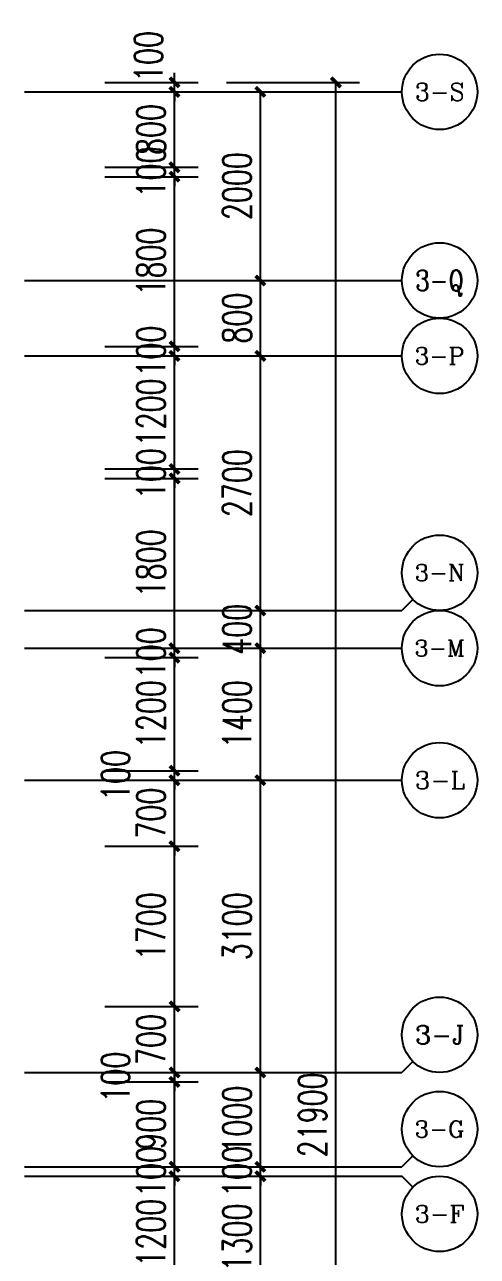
# Model space of a CAD drawing. Extents: x -59851 to 653804, y -249523 to 437614.
# Drawn here: x 5501 to 10301, y -102044 to -88981 of the extents above; entities that cross this region are included whole.
import ezdxf
from ezdxf.enums import TextEntityAlignment as Align

# ---------------------------------------------------------------- set-up
doc = ezdxf.new("R2010")
doc.units = 0
doc.header["$LTSCALE"] = 1000
doc.header["$MEASUREMENT"] = 0
for name, color, linetype in [('A-第三道尺寸线', 105, 'Continuous'), ('AXIS', 3, 'Continuous'), ('AXIS_TEXT', 7, 'Continuous')]:
    doc.layers.add(name, color=color, linetype=linetype)
doc.styles.add('_TCH_AXIS', font='COMPLEX', dxfattribs={"bigfont": 'GBCBIG'})
doc.styles.add('_TCH_DIM_T3', font='SIMPLEX.shx', dxfattribs={"width": 0.705882, "bigfont": 'GBCBIG.shx'})
doc.styles.add('COMPLEX', font='COMPLEX')
doc.dimstyles.new('_TCH_ARCH&&100', dxfattribs={"dimtxt": 297.5, "dimasz": 100, "dimexe": 250, "dimexo": 300, "dimgap": 100, "dimtad": 1, "dimdec": 0, "dimzin": 0, "dimdsep": 46, "dimtxsty": '_TCH_DIM_T3', "dimblk": 'ARCHTICK', "dimcen": 0.09, "dimclrt": 7, "dimazin": 2, "dimtfac": 1, "dimtdec": 0, "dimtix": 1, "dimtmove": 2, "dimatfit": 3, "dimfxl": 0, "dimtolj": 1, "dimtzin": 0, "dimarcsym": 0})

# ---------------------------------------------------------------- blocks, each defined once
blk = doc.blocks.new('_ArchTick')
at = {"color": 0, "linetype": 'ByBlock', "const_width": 0.4}
blk.add_lwpolyline([(-0.5, -0.5), (0.5, 0.5)], dxfattribs=at)
blk = doc.blocks.new('*D1810')
at = {"layer": 'A-第三道尺寸线', "color": 0, "lineweight": -2, "transparency": 16777216}
for p, q in [((6353, -89594), (7340, -89594)), ((7090, -89594), (7090, -89494)), ((7090, -89694), (7090, -89594)), ((6353, -89694), (7340, -89694)), ((7090, -89694), (7090, -89794))]:
    blk.add_line(p, q, dxfattribs=at)
at = {"layer": 'Defpoints', "color": 0, "transparency": 16777216}
for p in [(6053, -89594), (7090, -89594), (6053, -89694)]:
    blk.add_point(p, dxfattribs=at)
at = {"layer": 'A-第三道尺寸线', "color": 0, "lineweight": -2, "transparency": 16777216, "xscale": 100, "yscale": 100, "zscale": 100}
for p, rotation in [((7090, -89594), 270), ((7090, -89694), 90)]:
    blk.add_blockref('_ArchTick', p, dxfattribs=dict(at, rotation=rotation))
at = {"layer": 'A-第三道尺寸线', "color": 7, "transparency": 16777216, "insert": (6815, -89319), "char_height": 297.5, "attachment_point": 5, "rotation": 90, "style": '_TCH_DIM_T3'}
blk.add_mtext('\\A1;100', dxfattribs=at)
blk = doc.blocks.new('*D1811')
at = {"layer": 'A-第三道尺寸线', "color": 0, "lineweight": -2, "transparency": 16777216}
for p, q in [((6353, -89694), (7340, -89694)), ((7090, -90494), (7090, -89694)), ((6353, -90494), (7340, -90494))]:
    blk.add_line(p, q, dxfattribs=at)
at = {"layer": 'Defpoints', "color": 0, "transparency": 16777216}
for p in [(6053, -89694), (7090, -89694), (6053, -90494)]:
    blk.add_point(p, dxfattribs=at)
at = {"layer": 'A-第三道尺寸线', "color": 0, "lineweight": -2, "transparency": 16777216, "xscale": 100, "yscale": 100, "zscale": 100}
for p, rotation in [((7090, -89694), 90), ((7090, -90494), 270)]:
    blk.add_blockref('_ArchTick', p, dxfattribs=dict(at, rotation=rotation))
at = {"layer": 'A-第三道尺寸线', "color": 7, "transparency": 16777216, "insert": (6841, -90094), "char_height": 297.5, "attachment_point": 5, "rotation": 90, "style": '_TCH_DIM_T3'}
blk.add_mtext('\\A1;800', dxfattribs=at)
blk = doc.blocks.new('*D1812')
at = {"layer": 'A-第三道尺寸线', "color": 0, "lineweight": -2, "transparency": 16777216}
for p, q in [((7090, -90494), (7090, -90394)), ((6353, -90494), (7340, -90494)), ((7090, -90594), (7090, -90494)), ((6353, -90594), (7340, -90594)), ((7090, -90594), (7090, -90694))]:
    blk.add_line(p, q, dxfattribs=at)
at = {"layer": 'Defpoints', "color": 0, "transparency": 16777216}
for p in [(6053, -90494), (7090, -90494), (6053, -90594)]:
    blk.add_point(p, dxfattribs=at)
at = {"layer": 'A-第三道尺寸线', "color": 0, "lineweight": -2, "transparency": 16777216, "xscale": 100, "yscale": 100, "zscale": 100}
for p, rotation in [((7090, -90494), 270), ((7090, -90594), 90)]:
    blk.add_blockref('_ArchTick', p, dxfattribs=dict(at, rotation=rotation))
at = {"layer": 'A-第三道尺寸线', "color": 7, "transparency": 16777216, "insert": (6841, -90544), "char_height": 297.5, "attachment_point": 5, "rotation": 90, "style": '_TCH_DIM_T3'}
blk.add_mtext('\\A1;100', dxfattribs=at)
blk = doc.blocks.new('*D1813')
at = {"layer": 'A-第三道尺寸线', "color": 0, "lineweight": -2, "transparency": 16777216}
for p, q in [((6353, -90594), (7340, -90594)), ((7090, -92394), (7090, -90594)), ((6353, -92394), (7340, -92394))]:
    blk.add_line(p, q, dxfattribs=at)
at = {"layer": 'Defpoints', "color": 0, "transparency": 16777216}
for p in [(6053, -90594), (7090, -90594), (6053, -92394)]:
    blk.add_point(p, dxfattribs=at)
at = {"layer": 'A-第三道尺寸线', "color": 0, "lineweight": -2, "transparency": 16777216, "xscale": 100, "yscale": 100, "zscale": 100}
for p, rotation in [((7090, -90594), 90), ((7090, -92394), 270)]:
    blk.add_blockref('_ArchTick', p, dxfattribs=dict(at, rotation=rotation))
at = {"layer": 'A-第三道尺寸线', "color": 7, "transparency": 16777216, "insert": (6841, -91494), "char_height": 297.5, "attachment_point": 5, "rotation": 90, "style": '_TCH_DIM_T3'}
blk.add_mtext('\\A1;1800', dxfattribs=at)
blk = doc.blocks.new('*D1814')
at = {"layer": 'A-第三道尺寸线', "color": 0, "lineweight": -2, "transparency": 16777216}
for p, q in [((7090, -92394), (7090, -92294)), ((6353, -92394), (7340, -92394)), ((7090, -92494), (7090, -92394)), ((6353, -92494), (7340, -92494)), ((7090, -92494), (7090, -92594))]:
    blk.add_line(p, q, dxfattribs=at)
at = {"layer": 'Defpoints', "color": 0, "transparency": 16777216}
for p in [(6053, -92394), (7090, -92394), (6053, -92494)]:
    blk.add_point(p, dxfattribs=at)
at = {"layer": 'A-第三道尺寸线', "color": 0, "lineweight": -2, "transparency": 16777216, "xscale": 100, "yscale": 100, "zscale": 100}
for p, rotation in [((7090, -92394), 270), ((7090, -92494), 90)]:
    blk.add_blockref('_ArchTick', p, dxfattribs=dict(at, rotation=rotation))
at = {"layer": 'A-第三道尺寸线', "color": 7, "transparency": 16777216, "insert": (6841, -92444), "char_height": 297.5, "attachment_point": 5, "rotation": 90, "style": '_TCH_DIM_T3'}
blk.add_mtext('\\A1;100', dxfattribs=at)
blk = doc.blocks.new('*D1815')
at = {"layer": 'A-第三道尺寸线', "color": 0, "lineweight": -2, "transparency": 16777216}
for p, q in [((6353, -92494), (7340, -92494)), ((7090, -93694), (7090, -92494)), ((6353, -93694), (7340, -93694))]:
    blk.add_line(p, q, dxfattribs=at)
at = {"layer": 'Defpoints', "color": 0, "transparency": 16777216}
for p in [(6053, -92494), (7090, -92494), (6053, -93694)]:
    blk.add_point(p, dxfattribs=at)
at = {"layer": 'A-第三道尺寸线', "color": 0, "lineweight": -2, "transparency": 16777216, "xscale": 100, "yscale": 100, "zscale": 100}
for p, rotation in [((7090, -92494), 90), ((7090, -93694), 270)]:
    blk.add_blockref('_ArchTick', p, dxfattribs=dict(at, rotation=rotation))
at = {"layer": 'A-第三道尺寸线', "color": 7, "transparency": 16777216, "insert": (6841, -93094), "char_height": 297.5, "attachment_point": 5, "rotation": 90, "style": '_TCH_DIM_T3'}
blk.add_mtext('\\A1;1200', dxfattribs=at)
blk = doc.blocks.new('*D1816')
at = {"layer": 'A-第三道尺寸线', "color": 0, "lineweight": -2, "transparency": 16777216}
for p, q in [((7090, -93694), (7090, -93594)), ((6353, -93694), (7340, -93694)), ((7090, -93794), (7090, -93694)), ((6353, -93794), (7340, -93794)), ((7090, -93794), (7090, -93894))]:
    blk.add_line(p, q, dxfattribs=at)
at = {"layer": 'Defpoints', "color": 0, "transparency": 16777216}
for p in [(6053, -93694), (7090, -93694), (6053, -93794)]:
    blk.add_point(p, dxfattribs=at)
at = {"layer": 'A-第三道尺寸线', "color": 0, "lineweight": -2, "transparency": 16777216, "xscale": 100, "yscale": 100, "zscale": 100}
for p, rotation in [((7090, -93694), 270), ((7090, -93794), 90)]:
    blk.add_blockref('_ArchTick', p, dxfattribs=dict(at, rotation=rotation))
at = {"layer": 'A-第三道尺寸线', "color": 7, "transparency": 16777216, "insert": (6841, -93744), "char_height": 297.5, "attachment_point": 5, "rotation": 90, "style": '_TCH_DIM_T3'}
blk.add_mtext('\\A1;100', dxfattribs=at)
blk = doc.blocks.new('*D1817')
at = {"layer": 'A-第三道尺寸线', "color": 0, "lineweight": -2, "transparency": 16777216}
for p, q in [((6353, -93794), (7340, -93794)), ((7090, -95594), (7090, -93794)), ((6353, -95594), (7340, -95594))]:
    blk.add_line(p, q, dxfattribs=at)
at = {"layer": 'Defpoints', "color": 0, "transparency": 16777216}
for p in [(6053, -93794), (7090, -93794), (6053, -95594)]:
    blk.add_point(p, dxfattribs=at)
at = {"layer": 'A-第三道尺寸线', "color": 0, "lineweight": -2, "transparency": 16777216, "xscale": 100, "yscale": 100, "zscale": 100}
for p, rotation in [((7090, -93794), 90), ((7090, -95594), 270)]:
    blk.add_blockref('_ArchTick', p, dxfattribs=dict(at, rotation=rotation))
at = {"layer": 'A-第三道尺寸线', "color": 7, "transparency": 16777216, "insert": (6841, -94694), "char_height": 297.5, "attachment_point": 5, "rotation": 90, "style": '_TCH_DIM_T3'}
blk.add_mtext('\\A1;1800', dxfattribs=at)
blk = doc.blocks.new('*D1818')
at = {"layer": 'A-第三道尺寸线', "color": 0, "lineweight": -2, "transparency": 16777216}
for p, q in [((6353, -95594), (7340, -95594)), ((7090, -95594), (7090, -95494)), ((7090, -95694), (7090, -95594)), ((6353, -95694), (7340, -95694)), ((7090, -95694), (7090, -95794))]:
    blk.add_line(p, q, dxfattribs=at)
at = {"layer": 'Defpoints', "color": 0, "transparency": 16777216}
for p in [(6053, -95594), (7090, -95594), (6053, -95694)]:
    blk.add_point(p, dxfattribs=at)
at = {"layer": 'A-第三道尺寸线', "color": 0, "lineweight": -2, "transparency": 16777216, "xscale": 100, "yscale": 100, "zscale": 100}
for p, rotation in [((7090, -95594), 270), ((7090, -95694), 90)]:
    blk.add_blockref('_ArchTick', p, dxfattribs=dict(at, rotation=rotation))
at = {"layer": 'A-第三道尺寸线', "color": 7, "transparency": 16777216, "insert": (6841, -95644), "char_height": 297.5, "attachment_point": 5, "rotation": 90, "style": '_TCH_DIM_T3'}
blk.add_mtext('\\A1;100', dxfattribs=at)
blk = doc.blocks.new('*D1819')
at = {"layer": 'A-第三道尺寸线', "color": 0, "lineweight": -2, "transparency": 16777216}
for p, q in [((6353, -95694), (7340, -95694)), ((7090, -96894), (7090, -95694)), ((6353, -96894), (7340, -96894))]:
    blk.add_line(p, q, dxfattribs=at)
at = {"layer": 'Defpoints', "color": 0, "transparency": 16777216}
for p in [(6053, -95694), (7090, -95694), (6053, -96894)]:
    blk.add_point(p, dxfattribs=at)
at = {"layer": 'A-第三道尺寸线', "color": 0, "lineweight": -2, "transparency": 16777216, "xscale": 100, "yscale": 100, "zscale": 100}
for p, rotation in [((7090, -95694), 90), ((7090, -96894), 270)]:
    blk.add_blockref('_ArchTick', p, dxfattribs=dict(at, rotation=rotation))
at = {"layer": 'A-第三道尺寸线', "color": 7, "transparency": 16777216, "insert": (6841, -96294), "char_height": 297.5, "attachment_point": 5, "rotation": 90, "style": '_TCH_DIM_T3'}
blk.add_mtext('\\A1;1200', dxfattribs=at)
blk = doc.blocks.new('*D1820')
at = {"layer": 'A-第三道尺寸线', "color": 0, "lineweight": -2, "transparency": 16777216}
for p, q in [((7090, -96894), (7090, -96794)), ((6353, -96894), (7340, -96894)), ((7090, -96994), (7090, -96894)), ((6353, -96994), (7340, -96994)), ((7090, -96994), (7090, -97094))]:
    blk.add_line(p, q, dxfattribs=at)
at = {"layer": 'Defpoints', "color": 0, "transparency": 16777216}
for p in [(6053, -96894), (7090, -96894), (6053, -96994)]:
    blk.add_point(p, dxfattribs=at)
at = {"layer": 'A-第三道尺寸线', "color": 0, "lineweight": -2, "transparency": 16777216, "xscale": 100, "yscale": 100, "zscale": 100}
for p, rotation in [((7090, -96894), 270), ((7090, -96994), 90)]:
    blk.add_blockref('_ArchTick', p, dxfattribs=dict(at, rotation=rotation))
at = {"layer": 'A-第三道尺寸线', "color": 7, "transparency": 16777216, "insert": (6465, -96944), "char_height": 297.5, "attachment_point": 5, "rotation": 90, "style": '_TCH_DIM_T3'}
blk.add_mtext('\\A1;100', dxfattribs=at)
blk = doc.blocks.new('*D1821')
at = {"layer": 'A-第三道尺寸线', "color": 0, "lineweight": -2, "transparency": 16777216}
for p, q in [((7090, -96994), (7090, -96894)), ((6353, -96994), (7340, -96994)), ((7090, -97694), (7090, -96994)), ((6353, -97694), (7340, -97694)), ((7090, -97694), (7090, -97794))]:
    blk.add_line(p, q, dxfattribs=at)
at = {"layer": 'Defpoints', "color": 0, "transparency": 16777216}
for p in [(6053, -96994), (7090, -96994), (6053, -97694)]:
    blk.add_point(p, dxfattribs=at)
at = {"layer": 'A-第三道尺寸线', "color": 0, "lineweight": -2, "transparency": 16777216, "xscale": 100, "yscale": 100, "zscale": 100}
for p, rotation in [((7090, -96994), 270), ((7090, -97694), 90)]:
    blk.add_blockref('_ArchTick', p, dxfattribs=dict(at, rotation=rotation))
at = {"layer": 'A-第三道尺寸线', "color": 7, "transparency": 16777216, "insert": (6841, -97344), "char_height": 297.5, "attachment_point": 5, "rotation": 90, "style": '_TCH_DIM_T3'}
blk.add_mtext('\\A1;700', dxfattribs=at)
blk = doc.blocks.new('*D1822')
at = {"layer": 'A-第三道尺寸线', "color": 0, "lineweight": -2, "transparency": 16777216}
for p, q in [((6353, -97694), (7340, -97694)), ((7090, -99394), (7090, -97694)), ((6353, -99394), (7340, -99394))]:
    blk.add_line(p, q, dxfattribs=at)
at = {"layer": 'Defpoints', "color": 0, "transparency": 16777216}
for p in [(6053, -97694), (7090, -97694), (6053, -99394)]:
    blk.add_point(p, dxfattribs=at)
at = {"layer": 'A-第三道尺寸线', "color": 0, "lineweight": -2, "transparency": 16777216, "xscale": 100, "yscale": 100, "zscale": 100}
for p, rotation in [((7090, -97694), 90), ((7090, -99394), 270)]:
    blk.add_blockref('_ArchTick', p, dxfattribs=dict(at, rotation=rotation))
at = {"layer": 'A-第三道尺寸线', "color": 7, "transparency": 16777216, "insert": (6841, -98544), "char_height": 297.5, "attachment_point": 5, "rotation": 90, "style": '_TCH_DIM_T3'}
blk.add_mtext('\\A1;1700', dxfattribs=at)
blk = doc.blocks.new('*D1823')
at = {"layer": 'A-第三道尺寸线', "color": 0, "lineweight": -2, "transparency": 16777216}
for p, q in [((6353, -99394), (7340, -99394)), ((7090, -99394), (7090, -99294)), ((7090, -100094), (7090, -99394)), ((6353, -100094), (7340, -100094)), ((7090, -100094), (7090, -100194))]:
    blk.add_line(p, q, dxfattribs=at)
at = {"layer": 'Defpoints', "color": 0, "transparency": 16777216}
for p in [(6053, -99394), (7090, -99394), (6053, -100094)]:
    blk.add_point(p, dxfattribs=at)
at = {"layer": 'A-第三道尺寸线', "color": 0, "lineweight": -2, "transparency": 16777216, "xscale": 100, "yscale": 100, "zscale": 100}
for p, rotation in [((7090, -99394), 270), ((7090, -100094), 90)]:
    blk.add_blockref('_ArchTick', p, dxfattribs=dict(at, rotation=rotation))
at = {"layer": 'A-第三道尺寸线', "color": 7, "transparency": 16777216, "insert": (6841, -99744), "char_height": 297.5, "attachment_point": 5, "rotation": 90, "style": '_TCH_DIM_T3'}
blk.add_mtext('\\A1;700', dxfattribs=at)
blk = doc.blocks.new('*D1824')
at = {"layer": 'A-第三道尺寸线', "color": 0, "lineweight": -2, "transparency": 16777216}
for p, q in [((7090, -100094), (7090, -99994)), ((6353, -100094), (7340, -100094)), ((7090, -100194), (7090, -100094)), ((6353, -100194), (7340, -100194)), ((7090, -100194), (7090, -100294))]:
    blk.add_line(p, q, dxfattribs=at)
at = {"layer": 'Defpoints', "color": 0, "transparency": 16777216}
for p in [(6053, -100094), (7090, -100094), (6053, -100194)]:
    blk.add_point(p, dxfattribs=at)
at = {"layer": 'A-第三道尺寸线', "color": 0, "lineweight": -2, "transparency": 16777216, "xscale": 100, "yscale": 100, "zscale": 100}
for p, rotation in [((7090, -100094), 270), ((7090, -100194), 90)]:
    blk.add_blockref('_ArchTick', p, dxfattribs=dict(at, rotation=rotation))
at = {"layer": 'A-第三道尺寸线', "color": 7, "transparency": 16777216, "insert": (6465, -100144), "char_height": 297.5, "attachment_point": 5, "rotation": 90, "style": '_TCH_DIM_T3'}
blk.add_mtext('\\A1;100', dxfattribs=at)
blk = doc.blocks.new('*D1825')
at = {"layer": 'A-第三道尺寸线', "color": 0, "lineweight": -2, "transparency": 16777216}
for p, q in [((6353, -100194), (7340, -100194)), ((7090, -101094), (7090, -100194)), ((6353, -101094), (7340, -101094))]:
    blk.add_line(p, q, dxfattribs=at)
at = {"layer": 'Defpoints', "color": 0, "transparency": 16777216}
for p in [(6053, -100194), (7090, -100194), (6053, -101094)]:
    blk.add_point(p, dxfattribs=at)
at = {"layer": 'A-第三道尺寸线', "color": 0, "lineweight": -2, "transparency": 16777216, "xscale": 100, "yscale": 100, "zscale": 100}
for p, rotation in [((7090, -100194), 90), ((7090, -101094), 270)]:
    blk.add_blockref('_ArchTick', p, dxfattribs=dict(at, rotation=rotation))
at = {"layer": 'A-第三道尺寸线', "color": 7, "transparency": 16777216, "insert": (6841, -100644), "char_height": 297.5, "attachment_point": 5, "rotation": 90, "style": '_TCH_DIM_T3'}
blk.add_mtext('\\A1;900', dxfattribs=at)
blk = doc.blocks.new('*D1826')
at = {"layer": 'A-第三道尺寸线', "color": 0, "lineweight": -2, "transparency": 16777216}
for p, q in [((6353, -101094), (7340, -101094)), ((7090, -101094), (7090, -100994)), ((7090, -101194), (7090, -101094)), ((6353, -101194), (7340, -101194)), ((7090, -101194), (7090, -101294))]:
    blk.add_line(p, q, dxfattribs=at)
at = {"layer": 'Defpoints', "color": 0, "transparency": 16777216}
for p in [(6053, -101094), (7090, -101094), (6053, -101194)]:
    blk.add_point(p, dxfattribs=at)
at = {"layer": 'A-第三道尺寸线', "color": 0, "lineweight": -2, "transparency": 16777216, "xscale": 100, "yscale": 100, "zscale": 100}
for p, rotation in [((7090, -101094), 270), ((7090, -101194), 90)]:
    blk.add_blockref('_ArchTick', p, dxfattribs=dict(at, rotation=rotation))
at = {"layer": 'A-第三道尺寸线', "color": 7, "transparency": 16777216, "insert": (6841, -101144), "char_height": 297.5, "attachment_point": 5, "rotation": 90, "style": '_TCH_DIM_T3'}
blk.add_mtext('\\A1;100', dxfattribs=at)
blk = doc.blocks.new('*D1827')
at = {"layer": 'A-第三道尺寸线', "color": 0, "lineweight": -2, "transparency": 16777216}
for p, q in [((6353, -101194), (7340, -101194)), ((7090, -102394), (7090, -101194)), ((6353, -102394), (7340, -102394))]:
    blk.add_line(p, q, dxfattribs=at)
at = {"layer": 'Defpoints', "color": 0, "transparency": 16777216}
for p in [(6053, -101194), (7090, -101194), (6053, -102394)]:
    blk.add_point(p, dxfattribs=at)
at = {"layer": 'A-第三道尺寸线', "color": 0, "lineweight": -2, "transparency": 16777216, "xscale": 100, "yscale": 100, "zscale": 100}
for p, rotation in [((7090, -101194), 90), ((7090, -102394), 270)]:
    blk.add_blockref('_ArchTick', p, dxfattribs=dict(at, rotation=rotation))
at = {"layer": 'A-第三道尺寸线', "color": 7, "transparency": 16777216, "insert": (6841, -101794), "char_height": 297.5, "attachment_point": 5, "rotation": 90, "style": '_TCH_DIM_T3'}
blk.add_mtext('\\A1;1200', dxfattribs=at)
blk = doc.blocks.new('*D3135')
at = {"layer": 'AXIS', "color": 0, "lineweight": -2, "transparency": 16777216}
for p, q in [((5801, -101194), (8251, -101194)), ((8001, -102494), (8001, -101194)), ((5801, -102494), (8251, -102494))]:
    blk.add_line(p, q, dxfattribs=at)
at = {"layer": 'Defpoints', "color": 0, "transparency": 16777216}
for p in [(5501, -101194), (8001, -101194), (5501, -102494)]:
    blk.add_point(p, dxfattribs=at)
at = {"layer": 'AXIS', "color": 0, "lineweight": -2, "transparency": 16777216, "xscale": 100, "yscale": 100, "zscale": 100}
for p, rotation in [((8001, -101194), 90), ((8001, -102494), 270)]:
    blk.add_blockref('_ArchTick', p, dxfattribs=dict(at, rotation=rotation))
at = {"layer": 'AXIS', "color": 7, "transparency": 16777216, "insert": (7753, -101844), "char_height": 297.5, "attachment_point": 5, "rotation": 90, "style": '_TCH_DIM_T3'}
blk.add_mtext('\\A1;1300', dxfattribs=at)
blk = doc.blocks.new('*D3136')
at = {"layer": 'AXIS', "color": 0, "lineweight": -2, "transparency": 16777216}
for p, q in [((5801, -101094), (8251, -101094)), ((8001, -101094), (8001, -100994)), ((8001, -101194), (8001, -101094)), ((5801, -101194), (8251, -101194)), ((8001, -101194), (8001, -101294))]:
    blk.add_line(p, q, dxfattribs=at)
at = {"layer": 'Defpoints', "color": 0, "transparency": 16777216}
for p in [(5501, -101094), (8001, -101094), (5501, -101194)]:
    blk.add_point(p, dxfattribs=at)
at = {"layer": 'AXIS', "color": 0, "lineweight": -2, "transparency": 16777216, "xscale": 100, "yscale": 100, "zscale": 100}
for p, rotation in [((8001, -101094), 270), ((8001, -101194), 90)]:
    blk.add_blockref('_ArchTick', p, dxfattribs=dict(at, rotation=rotation))
at = {"layer": 'AXIS', "color": 7, "transparency": 16777216, "insert": (7753, -101144), "char_height": 297.5, "attachment_point": 5, "rotation": 90, "style": '_TCH_DIM_T3'}
blk.add_mtext('\\A1;100', dxfattribs=at)
blk = doc.blocks.new('*D3137')
at = {"layer": 'AXIS', "color": 0, "lineweight": -2, "transparency": 16777216}
for p, q in [((5801, -100094), (8251, -100094)), ((8001, -101094), (8001, -100094)), ((5801, -101094), (8251, -101094))]:
    blk.add_line(p, q, dxfattribs=at)
at = {"layer": 'Defpoints', "color": 0, "transparency": 16777216}
for p in [(5501, -100094), (8001, -100094), (5501, -101094)]:
    blk.add_point(p, dxfattribs=at)
at = {"layer": 'AXIS', "color": 0, "lineweight": -2, "transparency": 16777216, "xscale": 100, "yscale": 100, "zscale": 100}
for p, rotation in [((8001, -100094), 90), ((8001, -101094), 270)]:
    blk.add_blockref('_ArchTick', p, dxfattribs=dict(at, rotation=rotation))
at = {"layer": 'AXIS', "color": 7, "transparency": 16777216, "insert": (7753, -100594), "char_height": 297.5, "attachment_point": 5, "rotation": 90, "style": '_TCH_DIM_T3'}
blk.add_mtext('\\A1;1000', dxfattribs=at)
blk = doc.blocks.new('*D3138')
at = {"layer": 'AXIS', "color": 0, "lineweight": -2, "transparency": 16777216}
for p, q in [((5801, -96994), (8251, -96994)), ((8001, -100094), (8001, -96994)), ((5801, -100094), (8251, -100094))]:
    blk.add_line(p, q, dxfattribs=at)
at = {"layer": 'Defpoints', "color": 0, "transparency": 16777216}
for p in [(5501, -96994), (8001, -96994), (5501, -100094)]:
    blk.add_point(p, dxfattribs=at)
at = {"layer": 'AXIS', "color": 0, "lineweight": -2, "transparency": 16777216, "xscale": 100, "yscale": 100, "zscale": 100}
for p, rotation in [((8001, -96994), 90), ((8001, -100094), 270)]:
    blk.add_blockref('_ArchTick', p, dxfattribs=dict(at, rotation=rotation))
at = {"layer": 'AXIS', "color": 7, "transparency": 16777216, "insert": (7753, -98544), "char_height": 297.5, "attachment_point": 5, "rotation": 90, "style": '_TCH_DIM_T3'}
blk.add_mtext('\\A1;3100', dxfattribs=at)
blk = doc.blocks.new('*D3139')
at = {"layer": 'AXIS', "color": 0, "lineweight": -2, "transparency": 16777216}
for p, q in [((5801, -95594), (8251, -95594)), ((8001, -96994), (8001, -95594)), ((5801, -96994), (8251, -96994))]:
    blk.add_line(p, q, dxfattribs=at)
at = {"layer": 'Defpoints', "color": 0, "transparency": 16777216}
for p in [(5501, -95594), (8001, -95594), (5501, -96994)]:
    blk.add_point(p, dxfattribs=at)
at = {"layer": 'AXIS', "color": 0, "lineweight": -2, "transparency": 16777216, "xscale": 100, "yscale": 100, "zscale": 100}
for p, rotation in [((8001, -95594), 90), ((8001, -96994), 270)]:
    blk.add_blockref('_ArchTick', p, dxfattribs=dict(at, rotation=rotation))
at = {"layer": 'AXIS', "color": 7, "transparency": 16777216, "insert": (7753, -96294), "char_height": 297.5, "attachment_point": 5, "rotation": 90, "style": '_TCH_DIM_T3'}
blk.add_mtext('\\A1;1400', dxfattribs=at)
blk = doc.blocks.new('*D3140')
at = {"layer": 'AXIS', "color": 0, "lineweight": -2, "transparency": 16777216}
for p, q in [((8001, -95194), (8001, -95094)), ((5801, -95194), (8251, -95194)), ((8001, -95594), (8001, -95194)), ((5801, -95594), (8251, -95594)), ((8001, -95594), (8001, -95694))]:
    blk.add_line(p, q, dxfattribs=at)
at = {"layer": 'Defpoints', "color": 0, "transparency": 16777216}
for p in [(5501, -95194), (8001, -95194), (5501, -95594)]:
    blk.add_point(p, dxfattribs=at)
at = {"layer": 'AXIS', "color": 0, "lineweight": -2, "transparency": 16777216, "xscale": 100, "yscale": 100, "zscale": 100}
for p, rotation in [((8001, -95194), 270), ((8001, -95594), 90)]:
    blk.add_blockref('_ArchTick', p, dxfattribs=dict(at, rotation=rotation))
at = {"layer": 'AXIS', "color": 7, "transparency": 16777216, "insert": (7753, -95394), "char_height": 297.5, "attachment_point": 5, "rotation": 90, "style": '_TCH_DIM_T3'}
blk.add_mtext('\\A1;400', dxfattribs=at)
blk = doc.blocks.new('*D3141')
at = {"layer": 'AXIS', "color": 0, "lineweight": -2, "transparency": 16777216}
for p, q in [((5801, -92494), (8251, -92494)), ((8001, -95194), (8001, -92494)), ((5801, -95194), (8251, -95194))]:
    blk.add_line(p, q, dxfattribs=at)
at = {"layer": 'Defpoints', "color": 0, "transparency": 16777216}
for p in [(5501, -92494), (8001, -92494), (5501, -95194)]:
    blk.add_point(p, dxfattribs=at)
at = {"layer": 'AXIS', "color": 0, "lineweight": -2, "transparency": 16777216, "xscale": 100, "yscale": 100, "zscale": 100}
for p, rotation in [((8001, -92494), 90), ((8001, -95194), 270)]:
    blk.add_blockref('_ArchTick', p, dxfattribs=dict(at, rotation=rotation))
at = {"layer": 'AXIS', "color": 7, "transparency": 16777216, "insert": (7753, -93844), "char_height": 297.5, "attachment_point": 5, "rotation": 90, "style": '_TCH_DIM_T3'}
blk.add_mtext('\\A1;2700', dxfattribs=at)
blk = doc.blocks.new('*D3142')
at = {"layer": 'AXIS', "color": 0, "lineweight": -2, "transparency": 16777216}
for p, q in [((5801, -91694), (8251, -91694)), ((8001, -92494), (8001, -91694)), ((5801, -92494), (8251, -92494))]:
    blk.add_line(p, q, dxfattribs=at)
at = {"layer": 'Defpoints', "color": 0, "transparency": 16777216}
for p in [(5501, -91694), (8001, -91694), (5501, -92494)]:
    blk.add_point(p, dxfattribs=at)
at = {"layer": 'AXIS', "color": 0, "lineweight": -2, "transparency": 16777216, "xscale": 100, "yscale": 100, "zscale": 100}
for p, rotation in [((8001, -91694), 90), ((8001, -92494), 270)]:
    blk.add_blockref('_ArchTick', p, dxfattribs=dict(at, rotation=rotation))
at = {"layer": 'AXIS', "color": 7, "transparency": 16777216, "insert": (7753, -92094), "char_height": 297.5, "attachment_point": 5, "rotation": 90, "style": '_TCH_DIM_T3'}
blk.add_mtext('\\A1;800', dxfattribs=at)
blk = doc.blocks.new('*D3143')
at = {"layer": 'AXIS', "color": 0, "lineweight": -2, "transparency": 16777216}
for p, q in [((5801, -89694), (8251, -89694)), ((8001, -91694), (8001, -89694)), ((5801, -91694), (8251, -91694))]:
    blk.add_line(p, q, dxfattribs=at)
at = {"layer": 'Defpoints', "color": 0, "transparency": 16777216}
for p in [(5501, -89694), (8001, -89694), (5501, -91694)]:
    blk.add_point(p, dxfattribs=at)
at = {"layer": 'AXIS', "color": 0, "lineweight": -2, "transparency": 16777216, "xscale": 100, "yscale": 100, "zscale": 100}
for p, rotation in [((8001, -89694), 90), ((8001, -91694), 270)]:
    blk.add_blockref('_ArchTick', p, dxfattribs=dict(at, rotation=rotation))
at = {"layer": 'AXIS', "color": 7, "transparency": 16777216, "insert": (7753, -90694), "char_height": 297.5, "attachment_point": 5, "rotation": 90, "style": '_TCH_DIM_T3'}
blk.add_mtext('\\A1;2000', dxfattribs=at)
blk = doc.blocks.new('*D3144')
at = {"layer": 'AXIS', "color": 0, "lineweight": -2, "transparency": 16777216}
for p, q in [((7640, -89594), (9051, -89594)), ((8801, -111494), (8801, -89594)), ((7640, -111494), (9051, -111494))]:
    blk.add_line(p, q, dxfattribs=at)
at = {"layer": 'Defpoints', "color": 0, "transparency": 16777216}
for p in [(7340, -89594), (8801, -89594), (7340, -111494)]:
    blk.add_point(p, dxfattribs=at)
at = {"layer": 'AXIS', "color": 0, "lineweight": -2, "transparency": 16777216, "xscale": 100, "yscale": 100, "zscale": 100}
for p, rotation in [((8801, -89594), 90), ((8801, -111494), 270)]:
    blk.add_blockref('_ArchTick', p, dxfattribs=dict(at, rotation=rotation))
at = {"layer": 'AXIS', "color": 7, "transparency": 16777216, "insert": (8553, -100544), "char_height": 297.5, "attachment_point": 5, "rotation": 90, "style": '_TCH_DIM_T3'}
blk.add_mtext('\\A1;21900', dxfattribs=at)
blk = doc.blocks.new('_AXISO')
blk.add_circle((0, 0), 0.5)
at = {"layer": 'AXIS_TEXT', "style": 'COMPLEX', "width": 1.041667}
blk.add_attdef('A', text='', height=0.56, dxfattribs=at).set_placement((-0.25, -0.28), (0.25, -0.28), align=Align.FIT)

msp = doc.modelspace()

# ---------------------------------------------------------------- linework, layer by layer
at = {"layer": 'AXIS'}
for p, q in [((5501.3, -89694.3), (9501.3, -89694.3)), ((5501.3, -91694.3), (9501.3, -91694.3)), ((5501.3, -92494.3), (9501.3, -92494.3)), ((9618.5, -95077.1), (9501.3, -95194.3)), ((5501.3, -95194.3), (9501.3, -95194.3)), ((5501.3, -95594.3), (9501.3, -95594.3)), ((5501.3, -96994.3), (9501.3, -96994.3)), ((9618.5, -99977.1), (9501.3, -100094.3)), ((5501.3, -100094.3), (9501.3, -100094.3)), ((5501.3, -101094.3), (9501.3, -101094.3)), ((9618.5, -100977.1), (9501.3, -101094.3)), ((5501.3, -101194.3), (9501.3, -101194.3)), ((9618.5, -101311.4), (9501.3, -101194.3))]:
    msp.add_line(p, q, dxfattribs=at)

# ---------------------------------------------------------------- block references
ref = msp.add_blockref('_AXISO', (9901.3, -89694.3), dxfattribs=dict(at, xscale=800, yscale=800, zscale=800))
ref.add_attrib('A', '3-S', dxfattribs={"layer": 'AXIS_TEXT', "height": 187.78, "style": '_TCH_AXIS'}).set_placement((9637.5, -89788.2), (10165.1, -89788.2), align=Align.FIT)
ref = msp.add_blockref('_AXISO', (9901.3, -91694.3), dxfattribs=dict(at, xscale=800, yscale=800, zscale=800))
ref.add_attrib('A', '3-Q', dxfattribs={"layer": 'AXIS_TEXT', "height": 219.58, "style": '_TCH_AXIS', "width": 0.807692}).set_placement((9643.7, -91804.1), (10158.9, -91804.1), align=Align.FIT)
ref = msp.add_blockref('_AXISO', (9901.3, -92494.3), dxfattribs=dict(at, xscale=800, yscale=800, zscale=800))
ref.add_attrib('A', '3-P', dxfattribs={"layer": 'AXIS_TEXT', "height": 179.65, "style": '_TCH_AXIS'}).set_placement((9636.1, -92584.1), (10166.5, -92584.1), align=Align.FIT)
ref = msp.add_blockref('_AXISO', (9901.3, -94794.3), dxfattribs=dict(at, xscale=800, yscale=800, zscale=800))
ref.add_attrib('A', '3-N', dxfattribs={"layer": 'AXIS_TEXT', "height": 174.59, "style": '_TCH_AXIS'}).set_placement((9635.3, -94881.6), (10167.4, -94881.6), align=Align.FIT)
ref = msp.add_blockref('_AXISO', (9901.3, -95594.3), dxfattribs=dict(at, xscale=800, yscale=800, zscale=800))
ref.add_attrib('A', '3-M', dxfattribs={"layer": 'AXIS_TEXT', "height": 169.79, "style": '_TCH_AXIS'}).set_placement((9634.5, -95679.2), (10168.1, -95679.2), align=Align.FIT)
ref = msp.add_blockref('_AXISO', (9901.3, -96994.3), dxfattribs=dict(at, xscale=800, yscale=800, zscale=800))
ref.add_attrib('A', '3-L', dxfattribs={"layer": 'AXIS_TEXT', "height": 185, "style": '_TCH_AXIS'}).set_placement((9637, -97086.8), (10165.6, -97086.8), align=Align.FIT)
ref = msp.add_blockref('_AXISO', (9901.3, -99694.3), dxfattribs=dict(at, xscale=800, yscale=800, zscale=800))
ref.add_attrib('A', '3-J', dxfattribs={"layer": 'AXIS_TEXT', "height": 196.63, "style": '_TCH_AXIS'}).set_placement((9639.1, -99792.6), (10163.5, -99792.6), align=Align.FIT)
ref = msp.add_blockref('_AXISO', (9901.3, -100694.3), dxfattribs=dict(at, xscale=800, yscale=800, zscale=800))
ref.add_attrib('A', '3-G', dxfattribs={"layer": 'AXIS_TEXT', "height": 177.09, "style": '_TCH_AXIS'}).set_placement((9635.7, -100782.8), (10166.9, -100782.8), align=Align.FIT)
ref = msp.add_blockref('_AXISO', (9901.3, -101594.3), dxfattribs=dict(at, xscale=800, yscale=800, zscale=800))
ref.add_attrib('A', '3-F', dxfattribs={"layer": 'AXIS_TEXT', "height": 182.29, "style": '_TCH_AXIS'}).set_placement((9636.6, -101685.4), (10166.1, -101685.4), align=Align.FIT)

# ---------------------------------------------------------------- dimensions: what is measured, and where the dimension line sits
at = {"layer": 'A-第三道尺寸线'}
for base, p1, p2, picture, middle in [((7090, -89594.3), (6053.1, -89694.3), (6053.1, -89594.3), '*D1810', (6815, -89319.3)), ((7090, -96894.3), (6053.1, -96994.3), (6053.1, -96894.3), '*D1820', (6465, -96944.3)), ((7090, -100094.3), (6053.1, -100194.3), (6053.1, -100094.3), '*D1824', (6465, -100144.3))]:
    dim = msp.add_linear_dim(base=base, p1=p1, p2=p2, angle=90, dimstyle='_TCH_ARCH&&100', dxfattribs=at)
    dim.commit()
    dim.dimension.update_dxf_attribs({"geometry": picture, "text_midpoint": middle, "dimtype": 161})
for p1, p2, picture, middle in [((6053.1, -90494.3), (6053.1, -89694.3), '*D1811', (6841.2, -90094.3)), ((6053.1, -90594.3), (6053.1, -90494.3), '*D1812', (6841.2, -90544.3)), ((6053.1, -92394.3), (6053.1, -90594.3), '*D1813', (6841.2, -91494.3)), ((6053.1, -92494.3), (6053.1, -92394.3), '*D1814', (6841.2, -92444.3)), ((6053.1, -93694.3), (6053.1, -92494.3), '*D1815', (6841.2, -93094.3)), ((6053.1, -93794.3), (6053.1, -93694.3), '*D1816', (6841.2, -93744.3)), ((6053.1, -95594.3), (6053.1, -93794.3), '*D1817', (6841.2, -94694.3)), ((6053.1, -95694.3), (6053.1, -95594.3), '*D1818', (6841.2, -95644.3)), ((6053.1, -96894.3), (6053.1, -95694.3), '*D1819', (6841.2, -96294.3)), ((6053.1, -97694.3), (6053.1, -96994.3), '*D1821', (6841.2, -97344.3)), ((6053.1, -99394.3), (6053.1, -97694.3), '*D1822', (6841.2, -98544.3)), ((6053.1, -100094.3), (6053.1, -99394.3), '*D1823', (6841.2, -99744.3)), ((6053.1, -101094.3), (6053.1, -100194.3), '*D1825', (6841.2, -100644.3)), ((6053.1, -101194.3), (6053.1, -101094.3), '*D1826', (6841.2, -101144.3)), ((6053.1, -102394.3), (6053.1, -101194.3), '*D1827', (6841.2, -101794.3))]:
    dim = msp.add_aligned_dim(p1=p1, p2=p2, distance=-1036.9, dimstyle='_TCH_ARCH&&100', dxfattribs=at)
    dim.commit()
    dim.dimension.update_dxf_attribs({"geometry": picture, "text_midpoint": middle})
at = {"layer": 'AXIS'}
for p1, p2, distance, picture, middle in [((7340, -111494.3), (7340, -89594.3), -1461.3, '*D3144', (8552.6, -100544.3)), ((5501.3, -91694.3), (5501.3, -89694.3), -2500, '*D3143', (7752.6, -90694.3)), ((5501.3, -92494.3), (5501.3, -91694.3), -2500, '*D3142', (7752.6, -92094.3)), ((5501.3, -95194.3), (5501.3, -92494.3), -2500, '*D3141', (7752.6, -93844.3)), ((5501.3, -95594.3), (5501.3, -95194.3), -2500, '*D3140', (7752.6, -95394.3)), ((5501.3, -96994.3), (5501.3, -95594.3), -2500, '*D3139', (7752.6, -96294.3)), ((5501.3, -100094.3), (5501.3, -96994.3), -2500, '*D3138', (7752.6, -98544.3)), ((5501.3, -101094.3), (5501.3, -100094.3), -2500, '*D3137', (7752.6, -100594.3)), ((5501.3, -101194.3), (5501.3, -101094.3), -2500, '*D3136', (7752.6, -101144.3)), ((5501.3, -102494.3), (5501.3, -101194.3), -2500, '*D3135', (7752.6, -101844.3))]:
    dim = msp.add_aligned_dim(p1=p1, p2=p2, distance=distance, dimstyle='_TCH_ARCH&&100', dxfattribs=at)
    dim.commit()
    dim.dimension.update_dxf_attribs({"geometry": picture, "text_midpoint": middle})

doc.saveas('drawing.dxf')
